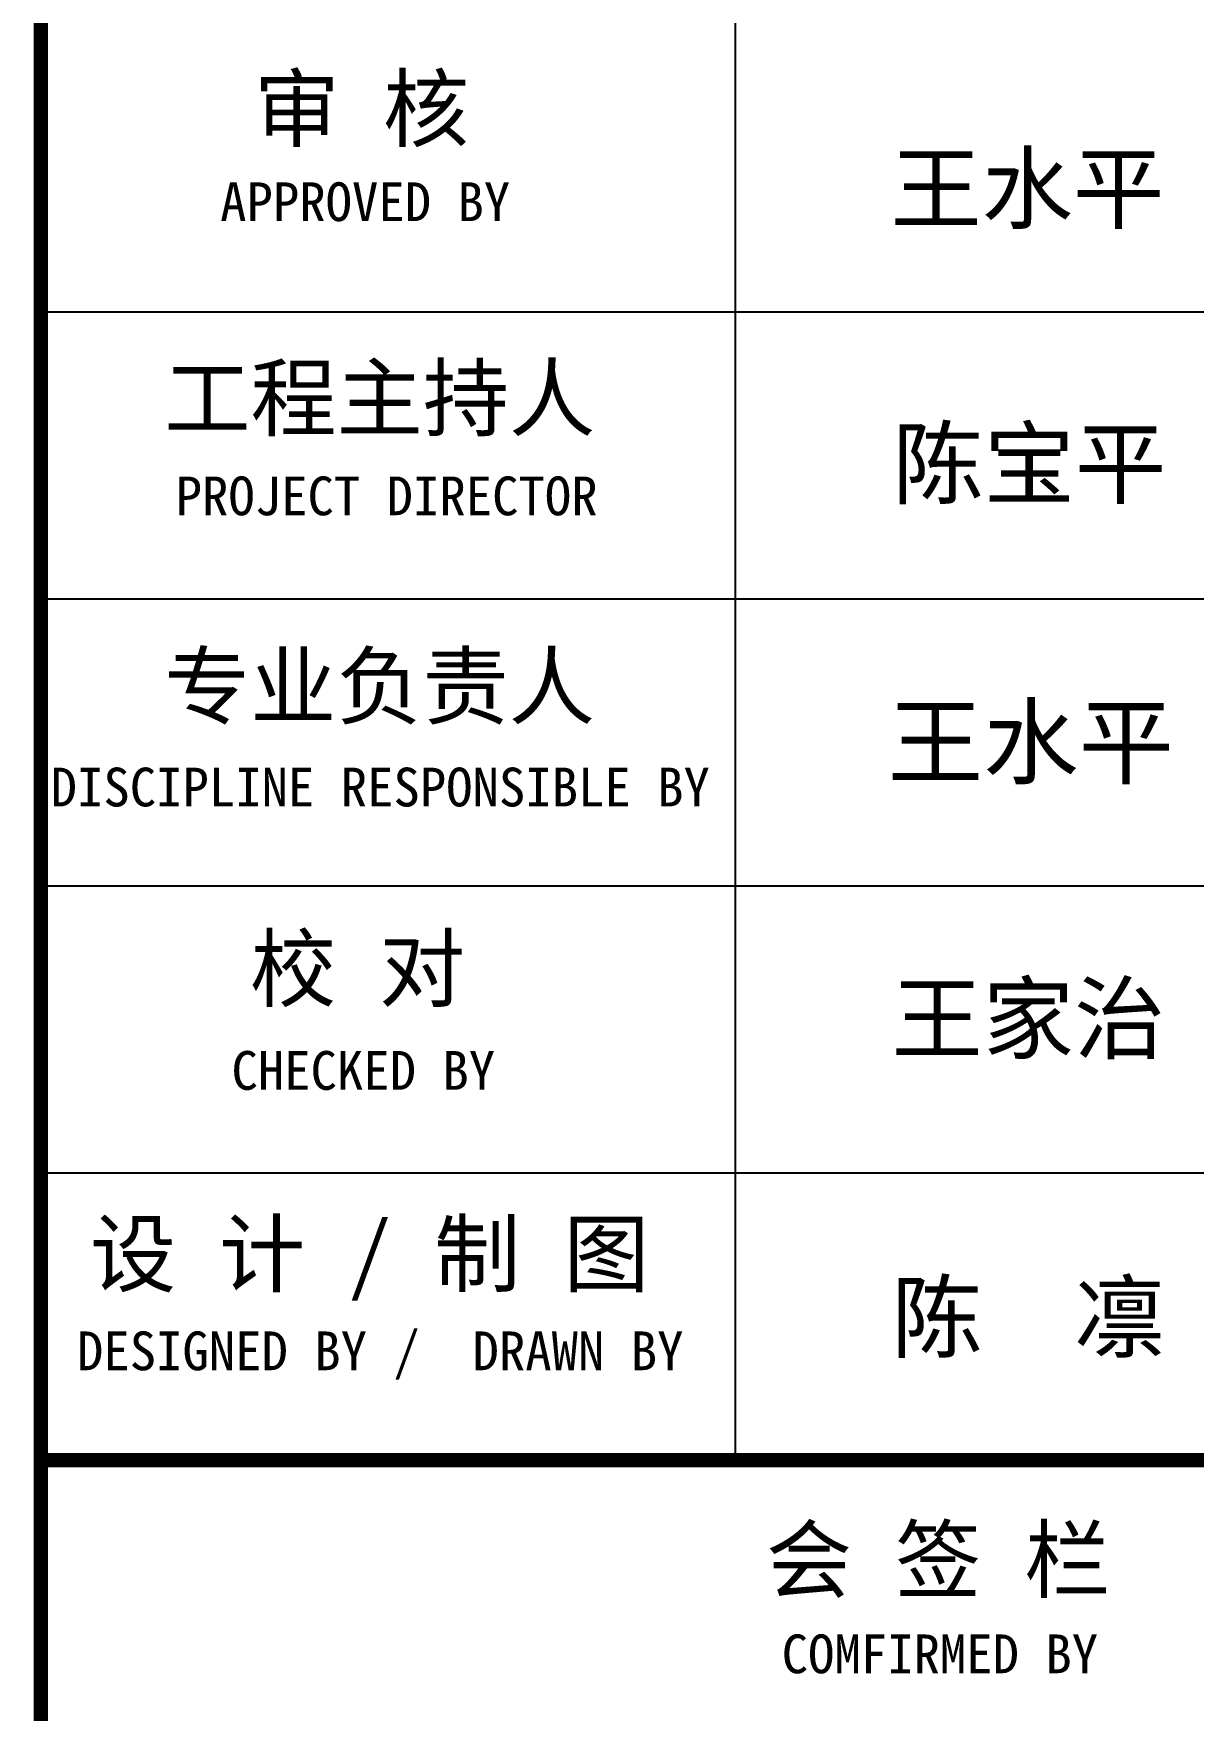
# Model space of a CAD drawing. Extents: x -522490 to 417652, y 450811 to 1108047.
# Drawn here: x 411021 to 414455, y 981137 to 986103 of the extents above; entities that cross this region are included whole.
import ezdxf

# ---------------------------------------------------------------- set-up
doc = ezdxf.new("R2010")
doc.units = 0
doc.header["$LTSCALE"] = 1000
doc.header["$MEASUREMENT"] = 0
doc.layers.add('PUB_TEXT', color=7, linetype='Continuous')
doc.layers.add('PUB_TITLE', color=4, linetype='Continuous')
doc.styles.add('TQ', font='')
doc.styles.get('TQ').set_extended_font_data('SimSun')

msp = doc.modelspace()

# ---------------------------------------------------------------- linework, layer by layer
at = {"layer": 'PUB_TITLE'}
for p, q in [((413099.5, 981879), (413099.5, 987829)), ((411042.5, 985279), (416652.5, 985279)), ((411042.5, 984429), (416652.5, 984429)), ((411042.5, 983579), (416652.5, 983579)), ((411042.5, 982729), (416652.5, 982729)), ((411042.5, 981879), (416652.5, 981879))]:
    msp.add_line(p, q, dxfattribs=at)
at = {"layer": 'PUB_TITLE', "lineweight": 40, "const_width": 42.5}
for points in [[(411042.5, 1012106.7), (411042.5, 972107.2)], [(411042.5, 981879), (416652.5, 981879)]]:
    msp.add_lwpolyline(points, dxfattribs=at)
at = {"layer": 'PUB_TITLE', "lineweight": 40}
msp.add_lwpolyline([(411042.5, 1012106.7, 42.5, 42.5, 0), (411042.5, 972107, 0, 0, 0), (416652.5, 972107, 0, 0, 0)], format="xyseb", dxfattribs=at)

# ---------------------------------------------------------------- texts
at = {"layer": 'PUB_TEXT', "style": 'TQ'}
for s, height, p in [('王水平', 198, (413557.9, 985545.8)), ('陈宝平', 198, (413564, 984731)), ('王水平', 207, (413549.9, 983902.3, 0))]:
    msp.add_text(s, height=height, dxfattribs=at).set_placement(p)
at = {"layer": 'PUB_TEXT', "color": 4, "style": 'TQ'}
for s, p in [('王家治', (413561, 983087.8)), ('陈  凛', (413560.9, 982202.9))]:
    msp.add_text(s, height=198, rotation=359.9964, dxfattribs=at).set_placement(p)
at = {"layer": 'PUB_TEXT', "attachment_point": 1, "style": 'TQ'}
for s, insert, char_height, width in [('审 核', (411673.1, 985974.3), 187, 1427.835), ('APPROVED BY', (411573.6, 985662.4), 114.748, 2399.516), ('工程主持人', (411408.4, 985117.6), 187, 1739.537), ('PROJECT DIRECTOR', (411441.9, 984791.4), 114.748, 2399.516), ('专业负责人', (411407.5, 984264.3), 187, 1661.511), ('DISCIPLINE RESPONSIBLE BY', (411071.8, 983929.2), 114.748, 2399.516), ('校 对', (411661.7, 983427.7), 187, 2006.114), ('CHECKED BY', (411607.1, 983090.1), 114.75, 2399.516), ('设 计 / 制 图', (411188.5, 982583.3), 187, 2576.926), ('DESIGNED BY /  DRAWN BY', (411149.8, 982259.7), 114.748, 2399.516), ('会 签 栏', (413189, 981677.6), 187, 2223.568), ('COMFIRMED BY', (413235.8, 981362.4), 114.748, 2399.516)]:
    msp.add_mtext(s, dxfattribs=dict(at, insert=insert, char_height=char_height, width=width))

doc.saveas('drawing.dxf')
